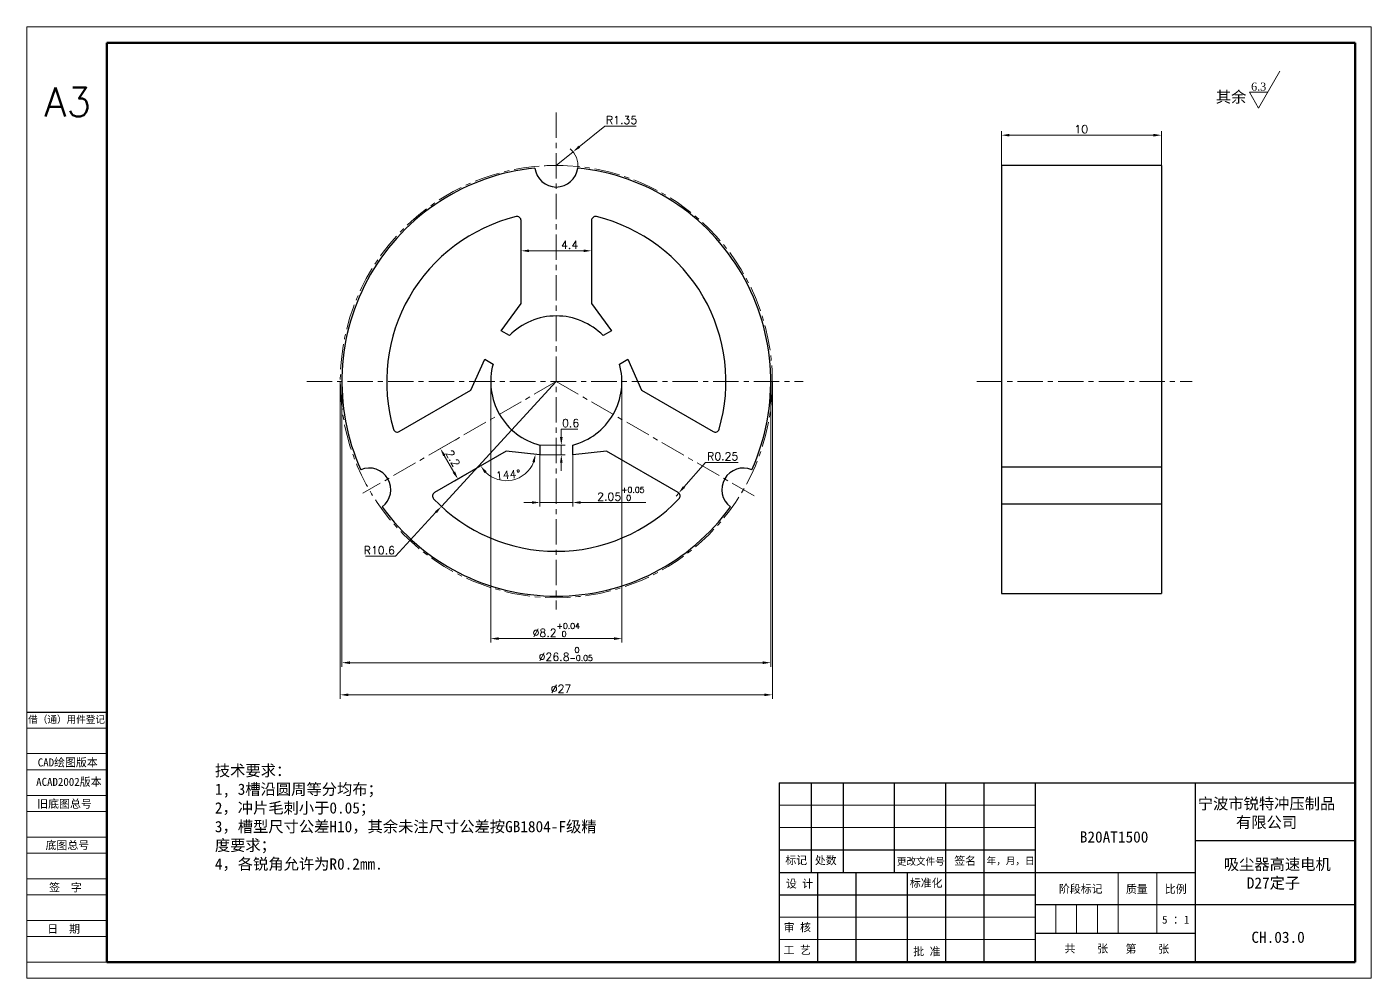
# Model space of a CAD drawing. Header units: millimetres. Extents: x 3565 to 3853, y 1460 to 1604.
# Drawn here: x 3565.7 to 3649.7, y 1544.8 to 1604.2 of the extents above; entities that cross this region are included whole.
import ezdxf

# ---------------------------------------------------------------- set-up
doc = ezdxf.new("R2010")
doc.units = ezdxf.units.MM
doc.linetypes.add('CENTER', pattern=[50.8, 31.75, -6.35, 6.35, -6.35])
for name, color, linetype, lineweight in [('中心线', 1, 'CENTER', 9), ('实线', 7, 'Continuous', 25), ('尺寸标注', 2, 'Continuous', 9), ('引导线', 6, 'Continuous', 9), ('文本', 3, 'Continuous', 15), ('粗实线', 9, 'Continuous', 50)]:
    doc.layers.add(name, color=color, linetype=linetype, lineweight=lineweight)
doc.styles.add('st', font='txt.shx')
doc.styles.get("Standard").update_dxf_attribs({"font": 'simfang.ttf'})
doc.dimstyles.new('st0.2', dxfattribs={"dimscale": 0.2, "dimtxt": 2.5, "dimasz": 2.5, "dimexe": 1.25, "dimexo": 0, "dimtad": 1, "dimtoh": 1, "dimdec": 3, "dimdsep": 46, "dimtxsty": 'st', "dimcen": 0, "dimclrd": 256, "dimclre": 256, "dimclrt": 256, "dimadec": 4, "dimazin": 2, "dimtfac": 1, "dimtdec": 3, "dimtmove": 0, "dimatfit": 1, "dimfxl": 0, "dimlwd": -1, "dimlwe": -1, "dimarcsym": 0})

# ---------------------------------------------------------------- blocks, each defined once
blk = doc.blocks.new('*D7')
at = {"layer": 'Defpoints', "color": 0, "ltscale": 0.2, "transparency": 16777216}
for p in [(3585.402, 1582.036), (3612.202, 1582.036), (3612.202, 1564.482)]:
    blk.add_point(p, dxfattribs=at)
at = {"layer": '尺寸标注', "ltscale": 0.2, "transparency": 16777216}
for p, q in [((3585.402, 1582.036), (3585.402, 1564.232)), ((3612.202, 1582.036), (3612.202, 1564.232)), ((3585.902, 1564.482), (3611.702, 1564.482))]:
    blk.add_line(p, q, dxfattribs=at)
for points in [[(3585.902, 1564.565), (3585.902, 1564.398), (3585.402, 1564.482)], [(3611.702, 1564.565), (3611.702, 1564.398), (3612.202, 1564.482)]]:
    blk.add_solid(points, dxfattribs=at)
at = {"layer": '尺寸标注', "ltscale": 0.2, "transparency": 16777216, "insert": (3599.393, 1565.021), "char_height": 0.5, "attachment_point": 5, "style": 'st'}
blk.add_mtext('%%c26.8{}{\\H0.71x;\\C3;\\S 0^ -0.05;}', dxfattribs=at)
blk = doc.blocks.new('*D8')
at = {"layer": 'Defpoints', "color": 0, "ltscale": 0.2, "transparency": 16777216}
for p in [(3585.302, 1582.036), (3612.302, 1582.036), (3612.302, 1562.475)]:
    blk.add_point(p, dxfattribs=at)
at = {"layer": '尺寸标注', "ltscale": 0.2, "transparency": 16777216}
for p, q in [((3585.302, 1582.036), (3585.302, 1562.225)), ((3612.302, 1582.036), (3612.302, 1562.225)), ((3585.802, 1562.475), (3611.802, 1562.475))]:
    blk.add_line(p, q, dxfattribs=at)
for points in [[(3585.802, 1562.559), (3585.802, 1562.392), (3585.302, 1562.475)], [(3611.802, 1562.559), (3611.802, 1562.392), (3612.302, 1562.475)]]:
    blk.add_solid(points, dxfattribs=at)
at = {"layer": '尺寸标注', "ltscale": 0.2, "transparency": 16777216, "insert": (3599.096, 1562.85), "char_height": 0.5, "attachment_point": 5, "style": 'st'}
blk.add_mtext('%%c27', dxfattribs=at)
blk = doc.blocks.new('*D9')
at = {"layer": 'Defpoints', "color": 0, "ltscale": 0.2, "transparency": 16777216}
for p in [(3599.851, 1596.386), (3598.802, 1595.536)]:
    blk.add_point(p, dxfattribs=at)
at = {"layer": '尺寸标注', "ltscale": 0.2, "transparency": 16777216}
for p, q in [((3600.239, 1596.701), (3601.838, 1597.995)), ((3601.838, 1597.995), (3603.796, 1597.995)), ((3598.802, 1595.536), (3599.851, 1596.386))]:
    blk.add_line(p, q, dxfattribs=at)
blk.add_arc((3598.802, 1595.536), 1.35, 352.88855, 49.60815, dxfattribs=at)
blk.add_solid([(3600.187, 1596.765), (3600.292, 1596.636), (3599.851, 1596.386)], dxfattribs=at)
at = {"layer": '尺寸标注', "ltscale": 0.2, "transparency": 16777216, "insert": (3602.88, 1598.37), "char_height": 0.5, "attachment_point": 5, "style": 'st'}
blk.add_mtext('R1.35', dxfattribs=at)
blk = doc.blocks.new('*D10')
at = {"layer": 'Defpoints', "color": 0, "ltscale": 0.2, "transparency": 16777216}
for p in [(3596.602, 1592.092), (3601.002, 1592.092), (3601.002, 1590.204)]:
    blk.add_point(p, dxfattribs=at)
at = {"layer": '尺寸标注', "ltscale": 0.2, "transparency": 16777216}
for p, q in [((3596.602, 1592.092), (3596.602, 1589.954)), ((3601.002, 1592.092), (3601.002, 1589.954)), ((3597.102, 1590.204), (3600.502, 1590.204))]:
    blk.add_line(p, q, dxfattribs=at)
for points in [[(3597.102, 1590.287), (3597.102, 1590.12), (3596.602, 1590.204)], [(3600.502, 1590.287), (3600.502, 1590.12), (3601.002, 1590.204)]]:
    blk.add_solid(points, dxfattribs=at)
at = {"layer": '尺寸标注', "ltscale": 0.2, "transparency": 16777216, "insert": (3599.637, 1590.579), "char_height": 0.5, "attachment_point": 5, "style": 'st'}
blk.add_mtext('4.4', dxfattribs=at)
blk = doc.blocks.new('*D11')
at = {"layer": 'Defpoints', "color": 0, "ltscale": 0.2, "transparency": 16777216}
for p in [(3598.802, 1582.036), (3591.619, 1574.241)]:
    blk.add_point(p, dxfattribs=at)
at = {"layer": '尺寸标注', "ltscale": 0.2, "transparency": 16777216}
for p, q in [((3598.802, 1582.036), (3591.619, 1574.241)), ((3591.28, 1573.874), (3588.746, 1571.124)), ((3588.746, 1571.124), (3586.871, 1571.124))]:
    blk.add_line(p, q, dxfattribs=at)
blk.add_solid([(3591.218, 1573.93), (3591.341, 1573.817), (3591.619, 1574.241)], dxfattribs=at)
at = {"layer": '尺寸标注', "ltscale": 0.2, "transparency": 16777216, "insert": (3587.746, 1571.499), "char_height": 0.5, "attachment_point": 5, "style": 'st'}
blk.add_mtext('R10.6', dxfattribs=at)
blk = doc.blocks.new('*D12')
at = {"layer": 'Defpoints', "color": 0, "ltscale": 0.2, "transparency": 16777216}
for p in [(3594.702, 1582.036), (3602.902, 1582.036), (3602.902, 1565.986)]:
    blk.add_point(p, dxfattribs=at)
at = {"layer": '尺寸标注', "ltscale": 0.2, "transparency": 16777216}
for p, q in [((3594.702, 1582.036), (3594.702, 1565.736)), ((3602.902, 1582.036), (3602.902, 1565.736)), ((3595.202, 1565.986), (3602.402, 1565.986))]:
    blk.add_line(p, q, dxfattribs=at)
for points in [[(3595.202, 1566.07), (3595.202, 1565.903), (3594.702, 1565.986)], [(3602.402, 1566.07), (3602.402, 1565.903), (3602.902, 1565.986)]]:
    blk.add_solid(points, dxfattribs=at)
at = {"layer": '尺寸标注', "ltscale": 0.2, "transparency": 16777216, "insert": (3598.802, 1566.526), "char_height": 0.5, "attachment_point": 5, "style": 'st'}
blk.add_mtext('%%c8.2{}{\\H0.71x;\\C3;\\S+0.04^  0;}', dxfattribs=at)
blk = doc.blocks.new('*D13')
at = {"layer": 'Defpoints', "color": 0, "ltscale": 0.2, "transparency": 16777216}
for p in [(3597.777, 1577.467), (3599.827, 1577.467), (3599.827, 1574.485)]:
    blk.add_point(p, dxfattribs=at)
at = {"layer": '尺寸标注', "ltscale": 0.2, "transparency": 16777216}
for p, q in [((3597.777, 1577.467), (3597.777, 1574.235)), ((3599.827, 1577.467), (3599.827, 1574.235)), ((3597.277, 1574.485), (3596.777, 1574.485)), ((3597.777, 1574.485), (3599.827, 1574.485)), ((3600.327, 1574.485), (3604.404, 1574.485))]:
    blk.add_line(p, q, dxfattribs=at)
for points in [[(3597.277, 1574.568), (3597.277, 1574.402), (3597.777, 1574.485)], [(3600.327, 1574.568), (3600.327, 1574.402), (3599.827, 1574.485)]]:
    blk.add_solid(points, dxfattribs=at)
at = {"layer": '尺寸标注', "ltscale": 0.2, "transparency": 16777216, "insert": (3602.837, 1575.024), "char_height": 0.5, "attachment_point": 5, "style": 'st'}
blk.add_mtext('2.05{}{\\H0.71x;\\C3;\\S+0.05^  0;}', dxfattribs=at)
blk = doc.blocks.new('*D14')
at = {"layer": 'Defpoints', "color": 0, "ltscale": 0.2, "transparency": 16777216}
for p in [(3597.777, 1578.067), (3597.777, 1577.467), (3599.114, 1577.467)]:
    blk.add_point(p, dxfattribs=at)
at = {"layer": '尺寸标注', "ltscale": 0.2, "transparency": 16777216}
for p, q in [((3599.114, 1578.567), (3599.114, 1579.067)), ((3599.114, 1579.067), (3600.156, 1579.067)), ((3597.777, 1578.067), (3599.364, 1578.067)), ((3599.114, 1577.467), (3599.114, 1578.067)), ((3597.777, 1577.467), (3599.364, 1577.467)), ((3599.114, 1576.967), (3599.114, 1576.467))]:
    blk.add_line(p, q, dxfattribs=at)
for points in [[(3599.031, 1578.567), (3599.197, 1578.567), (3599.114, 1578.067)], [(3599.031, 1576.967), (3599.197, 1576.967), (3599.114, 1577.467)]]:
    blk.add_solid(points, dxfattribs=at)
at = {"layer": '尺寸标注', "ltscale": 0.2, "transparency": 16777216, "insert": (3599.697, 1579.442), "char_height": 0.5, "attachment_point": 5, "style": 'st'}
blk.add_mtext('0.6', dxfattribs=at)
blk = doc.blocks.new('*D15')
at = {"layer": 'Defpoints', "color": 0, "ltscale": 0.2, "transparency": 16777216}
for p in [(3606.449, 1575.075), (3606.285, 1574.887)]:
    blk.add_point(p, dxfattribs=at)
at = {"layer": '尺寸标注', "ltscale": 0.2, "transparency": 16777216}
for p, q in [((3606.778, 1575.452), (3608.117, 1576.991)), ((3608.117, 1576.991), (3610.159, 1576.991)), ((3606.285, 1574.887), (3606.449, 1575.075))]:
    blk.add_line(p, q, dxfattribs=at)
blk.add_solid([(3606.715, 1575.507), (3606.841, 1575.398), (3606.449, 1575.075)], dxfattribs=at)
at = {"layer": '尺寸标注', "ltscale": 0.2, "transparency": 16777216, "insert": (3609.201, 1577.366), "char_height": 0.5, "attachment_point": 5, "style": 'st'}
blk.add_mtext('R0.25', dxfattribs=at)
blk = doc.blocks.new('*D16')
at = {"layer": 'Defpoints', "color": 0, "ltscale": 0.2, "transparency": 16777216}
for p in [(3595.67, 1577.688), (3595.67, 1577.688), (3597.777, 1577.467), (3596.753, 1576.198), (3591.193, 1575.103)]:
    blk.add_point(p, dxfattribs=at)
at = {"layer": '尺寸标注', "ltscale": 0.2, "transparency": 16777216}
blk.add_arc((3595.67, 1577.688), 1.842, 225.60255, 338.39745, dxfattribs=at)
for points in [[(3594.316, 1576.321), (3594.447, 1576.423), (3594.075, 1576.767)], [(3597.302, 1577.03), (3597.463, 1576.99), (3597.502, 1577.496)]]:
    blk.add_solid(points, dxfattribs=at)
at = {"layer": '尺寸标注', "ltscale": 0.2, "transparency": 16777216, "insert": (3595.795, 1576.227), "char_height": 0.5, "attachment_point": 5, "rotation": 4.89785, "style": 'st'}
blk.add_mtext('144°', dxfattribs=at)
blk = doc.blocks.new('*D17')
at = {"layer": 'Defpoints', "color": 0, "ltscale": 0.2, "transparency": 16777216}
for p in [(3592.761, 1578.549), (3592.655, 1575.947), (3593.861, 1576.643)]:
    blk.add_point(p, dxfattribs=at)
at = {"layer": '尺寸标注', "ltscale": 0.2, "transparency": 16777216}
for p, q in [((3592.761, 1578.549), (3591.338, 1577.727)), ((3591.805, 1577.419), (3592.405, 1576.38)), ((3593.861, 1576.643), (3592.438, 1575.822))]:
    blk.add_line(p, q, dxfattribs=at)
for points in [[(3591.877, 1577.461), (3591.733, 1577.378), (3591.555, 1577.852)], [(3592.477, 1576.422), (3592.333, 1576.339), (3592.655, 1575.947)]]:
    blk.add_solid(points, dxfattribs=at)
at = {"layer": '尺寸标注', "ltscale": 0.2, "transparency": 16777216, "insert": (3592.342, 1577.238), "char_height": 0.5, "attachment_point": 5, "rotation": 300, "style": 'st'}
blk.add_mtext('2.2', dxfattribs=at)
blk = doc.blocks.new('*D18')
at = {"layer": 'Defpoints', "color": 0, "ltscale": 0.2, "transparency": 16777216}
for p in [(3636.617, 1597.423), (3626.617, 1595.536), (3636.617, 1595.536)]:
    blk.add_point(p, dxfattribs=at)
at = {"layer": '尺寸标注', "ltscale": 0.2, "transparency": 16777216}
for p, q in [((3626.617, 1595.536), (3626.617, 1597.673)), ((3627.117, 1597.423), (3636.117, 1597.423)), ((3636.617, 1595.536), (3636.617, 1597.673))]:
    blk.add_line(p, q, dxfattribs=at)
for points in [[(3627.117, 1597.506), (3627.117, 1597.339), (3626.617, 1597.423)], [(3636.117, 1597.506), (3636.117, 1597.339), (3636.617, 1597.423)]]:
    blk.add_solid(points, dxfattribs=at)
at = {"layer": '尺寸标注', "ltscale": 0.2, "transparency": 16777216, "insert": (3631.608, 1597.798), "char_height": 0.5, "attachment_point": 5, "style": 'st'}
blk.add_mtext('10', dxfattribs=at)

msp = doc.modelspace()

# ---------------------------------------------------------------- linework, layer by layer
at = {"layer": '中心线', "ltscale": 0.05}
for p, q in [((3598.8016, 1598.8441), (3598.8016, 1567.8009)), ((3583.2068, 1582.0365), (3614.2342, 1582.0365)), ((3598.8016, 1582.0365), (3586.7197, 1575.061)), ((3598.8016, 1582.0365), (3611.2614, 1574.8428)), ((3625.0766, 1582.0365), (3638.5302, 1582.0365))]:
    msp.add_line(p, q, dxfattribs=at)
at = {"layer": '中心线', "ltscale": 0.2}
msp.add_line((3598.2148, 1595.5365), (3599.2242, 1595.5365), dxfattribs=at)
at = {"layer": '中心线', "ltscale": 0.05}
msp.add_circle((3598.8016, 1582.0365), 13.5, dxfattribs=at)
at = {"layer": '实线'}
for p, q in [((3636.6171, 1595.5365), (3626.6171, 1595.5365)), ((3626.6171, 1595.5365), (3626.6171, 1576.6973)), ((3636.6171, 1595.5365), (3636.6171, 1576.6973)), ((3596.6016, 1586.9227), (3596.6016, 1592.0923)), ((3601.0016, 1592.0923), (3601.0016, 1586.9227)), ((3595.3566, 1585.209), (3596.6016, 1586.9227)), ((3601.0016, 1586.9227), (3602.2467, 1585.209)), ((3595.8762, 1584.909), (3595.3566, 1585.209)), ((3602.2467, 1585.209), (3601.7271, 1584.909)), ((3593.47, 1581.4986), (3594.3316, 1583.4337)), ((3594.3316, 1583.4337), (3594.8512, 1583.1337)), ((3602.7521, 1583.1337), (3603.2717, 1583.4337)), ((3603.2717, 1583.4337), (3604.1333, 1581.4986)), ((3588.993, 1578.9138), (3593.47, 1581.4986)), ((3604.1333, 1581.4986), (3608.6103, 1578.9138)), ((3595.67, 1577.6881), (3591.193, 1575.1033)), ((3597.7766, 1577.4667), (3595.67, 1577.6881)), ((3597.7766, 1578.0667), (3597.7766, 1577.4667)), ((3599.8266, 1577.4667), (3599.8266, 1578.0667)), ((3601.9333, 1577.6881), (3599.8266, 1577.4667)), ((3606.4103, 1575.1033), (3601.9333, 1577.6881)), ((3636.6171, 1576.6973), (3626.6171, 1576.6973)), ((3626.6171, 1576.6973), (3626.6171, 1574.377)), ((3636.6171, 1576.6973), (3636.6171, 1574.377)), ((3636.6171, 1574.377), (3626.6171, 1574.377)), ((3626.6171, 1574.377), (3626.6171, 1568.8036)), ((3636.6171, 1574.377), (3636.6171, 1568.8036)), ((3626.6171, 1568.8036), (3636.6171, 1568.8036)), ((3565.7191, 1561.3855), (3570.7191, 1561.3855)), ((3570.7191, 1545.7855), (3570.7191, 1556.9855)), ((3570.7191, 1556.9855), (3570.7191, 1545.7855)), ((3612.7191, 1556.9855), (3648.7191, 1556.9855)), ((3612.7228, 1556.9855), (3612.7228, 1545.7855)), ((3614.7228, 1556.9855), (3614.7228, 1551.3855)), ((3616.7228, 1556.9855), (3616.7228, 1551.3855)), ((3619.9228, 1556.9855), (3619.9228, 1551.3855)), ((3623.1228, 1556.9855), (3623.1228, 1545.7855)), ((3625.5228, 1556.9855), (3625.5228, 1545.7855)), ((3628.7228, 1556.9855), (3628.7228, 1545.7855)), ((3638.7191, 1556.9855), (3638.7191, 1545.7855)), ((3638.7191, 1553.3855), (3648.7191, 1553.3855)), ((3612.7191, 1552.7855), (3628.7228, 1552.7855)), ((3612.7191, 1551.3855), (3628.7228, 1551.3855)), ((3615.1228, 1551.3855), (3615.1228, 1545.7855)), ((3617.5228, 1551.3855), (3617.5228, 1545.7855)), ((3620.7228, 1551.3855), (3620.7228, 1545.7855)), ((3628.7228, 1551.3855), (3638.7191, 1551.3855)), ((3612.7191, 1549.9855), (3628.7228, 1549.9855)), ((3628.7228, 1549.3855), (3648.7191, 1549.3855)), ((3628.7228, 1547.5855), (3638.7191, 1547.5855)), ((3612.7191, 1545.7855), (3648.7191, 1545.7855))]:
    msp.add_line(p, q, dxfattribs=at)
for centre, radius, start, end in [((3598.8016, 1582.0365), 13.4, 95.737515, 204.262485), ((3598.8016, 1595.5365), 1.35, 187.111447, 352.888553), ((3598.8016, 1582.0365), 13.4, 335.737515, 84.262485), ((3598.8016, 1582.0365), 10.6, 103.692736, 196.307264), ((3596.3516, 1592.0923), 0.25, 0, 103.692736), ((3601.2516, 1592.0923), 0.25, 76.307264, 180), ((3598.8016, 1582.0365), 10.6, 343.692736, 76.307264), ((3598.8016, 1582.0365), 4.1, 44.477512, 135.522488), ((3598.8016, 1582.0365), 4.1, 164.477512, 255.522488), ((3598.8016, 1582.0365), 4.1, 284.477512, 15.522488), ((3588.868, 1579.1303), 0.25, 196.307264, 300), ((3608.7353, 1579.1303), 0.25, 240, 343.692736), ((3587.1103, 1575.2865), 1.35, 307.111447, 112.888553), ((3610.493, 1575.2865), 1.35, 67.111447, 232.888553), ((3591.318, 1574.8868), 0.25, 120, 223.692736), ((3606.2853, 1574.8868), 0.25, 316.307264, 60), ((3598.8016, 1582.0365), 13.4, 215.737515, 324.262485), ((3598.8016, 1582.0365), 10.6, 223.692736, 316.307264)]:
    msp.add_arc(centre, radius, start, end, dxfattribs=at)
at = {"layer": '引导线'}
for p, q in [((3565.7191, 1604.1855), (3649.7191, 1604.1855)), ((3565.7191, 1544.7855), (3565.7191, 1604.1855)), ((3649.7191, 1544.7855), (3649.7191, 1604.1855)), ((3570.7191, 1560.3855), (3565.7191, 1560.3855)), ((3570.7191, 1558.8176), (3565.7191, 1558.8176)), ((3570.7191, 1557.7855), (3565.7191, 1557.7855)), ((3570.7191, 1556.1855), (3565.7191, 1556.1855)), ((3570.7191, 1555.1855), (3565.7191, 1555.1855)), ((3612.7191, 1555.5855), (3628.7228, 1555.5855)), ((3612.7191, 1554.1855), (3628.7228, 1554.1855)), ((3570.7191, 1553.5855), (3565.7191, 1553.5855)), ((3570.7191, 1552.5855), (3565.7191, 1552.5855)), ((3570.7191, 1550.9855), (3565.7191, 1550.9855)), ((3570.7191, 1549.9855), (3565.7191, 1549.9855)), ((3570.7191, 1548.3855), (3565.7191, 1548.3855)), ((3612.7191, 1548.5855), (3628.7228, 1548.5855)), ((3570.7191, 1547.3855), (3565.7191, 1547.3855)), ((3612.7191, 1547.1855), (3628.7228, 1547.1855)), ((3570.7191, 1545.7855), (3565.7191, 1545.7855)), ((3565.7191, 1544.7855), (3649.7191, 1544.7855))]:
    msp.add_line(p, q, dxfattribs=at)
at = {"layer": '文本'}
for p, q in [((3642.6915, 1599.1103), (3644.0217, 1601.4143)), ((3643.2734, 1600.1183), (3642.1095, 1600.1183)), ((3642.1095, 1600.1183), (3642.6915, 1599.1103))]:
    msp.add_line(p, q, dxfattribs=at)
at = {"layer": '文本', "ltscale": 0.2}
for p, q in [((3633.9191, 1551.3855), (3633.9191, 1547.5855)), ((3636.3191, 1551.3855), (3636.3191, 1547.5855)), ((3630.0191, 1549.3855), (3630.0191, 1547.5855)), ((3631.3191, 1549.3855), (3631.3191, 1547.5855)), ((3632.6191, 1549.3855), (3632.6191, 1547.5855))]:
    msp.add_line(p, q, dxfattribs=at)
at = {"layer": '粗实线'}
for p, q in [((3570.7191, 1545.7855), (3570.7191, 1603.1855)), ((3570.7191, 1603.1855), (3648.7191, 1603.1855)), ((3648.7191, 1545.7855), (3648.7191, 1603.1855)), ((3570.7191, 1545.7855), (3648.7191, 1545.7855))]:
    msp.add_line(p, q, dxfattribs=at)

# ---------------------------------------------------------------- texts
at = {"layer": '实线', "ltscale": 0.2, "insert": (3566.8074, 1600.3966), "char_height": 1.8, "width": 5, "attachment_point": 1, "style": 'st'}
msp.add_mtext('A3', dxfattribs=at)
at = {"layer": '实线', "char_height": 0.7, "attachment_point": 5}
for s, insert, width in [('宁波市锐特冲压制品\\P有限公司', (3643.1834, 1555.0571), 12.63596), ('B20AT1500', (3633.6576, 1553.594), 7.8742), (' 吸尘器高速电机\\PD27定子', (3643.619, 1551.2699), 12.63596), ('CH.03.0', (3643.9067, 1547.3304), 9.2005)]:
    msp.add_mtext(s, dxfattribs=dict(at, insert=insert, width=width))
at = {"layer": '文本'}
for s, insert, char_height, width, attachment_point in [('其余', (3640.9652, 1599.3833), 0.7, 12.63596, 8), ('{\\fTimes New Roman|b0|i0|c0|p18;6.3}', (3642.2213, 1600.7073), 0.5, 2.92, 1), ('技术要求：\\P1, 3槽沿圆周等分均布；\\P2，冲片毛刺小于0.05；\\P3，槽型尺寸公差H10，其余未注尺寸公差按GB1804-F级精度要求；\\P4，各锐角允许为R0.2mm.\\P   ', (3577.4648, 1554.1958), 0.7, 23.880809, 4)]:
    msp.add_mtext(s, dxfattribs=dict(at, insert=insert, char_height=char_height, width=width, attachment_point=attachment_point))
at = {"layer": '文本', "ltscale": 0.2, "attachment_point": 5}
for s, insert, char_height, width in [('借（通）用件登记', (3568.2016, 1560.9067), 0.44, 10.22572), ('CAD绘图版本', (3568.2726, 1558.2245), 0.5, 15.159404), ('ACAD2002版本', (3568.3412, 1557.0102), 0.5, 11.701904), ('旧底图总号', (3568.0706, 1555.6375), 0.5, 13.237686), ('底图总号', (3568.2492, 1553.051), 0.5, 2.90232), ('标记', (3613.7959, 1552.1172), 0.5, 2.90232), ('处数', (3615.6399, 1552.1129), 0.5, 2.90232), ('更改文件号', (3621.5793, 1552.0466), 0.44, 6.437633), ('签名', (3624.3523, 1552.0785), 0.5, 2.90232), ('年，月，日', (3627.1908, 1552.0742), 0.44, 2.90232), ('签  字', (3568.1271, 1550.4189), 0.5, 2.90232), ('设 计', (3614.0004, 1550.6535), 0.5, 2.90232), ('标准化', (3621.9133, 1550.699), 0.5, 2.90232), ('阶段标记', (3631.5745, 1550.328), 0.5, 2.90232), ('质量', (3635.077, 1550.3164), 0.5, 2.90232), ('比例', (3637.5112, 1550.3164), 0.5, 2.90232), ('日  期', (3568.0155, 1547.8313), 0.5, 2.90232), ('审 核', (3613.8638, 1547.9254), 0.5, 2.90232), ('5 ：1', (3637.5085, 1548.4292), 0.5, 2.90232), ('工 艺', (3613.8558, 1546.5158), 0.5, 2.90232), ('批 准', (3621.9588, 1546.4226), 0.5, 2.90232), ('共    张', (3631.9205, 1546.6016), 0.5, 2.90232), ('第    张', (3635.7338, 1546.5836), 0.5, 2.90232)]:
    msp.add_mtext(s, dxfattribs=dict(at, insert=insert, char_height=char_height, width=width))

# ---------------------------------------------------------------- dimensions: what is measured, and where the dimension line sits
at = {"layer": '尺寸标注', "ltscale": 0.2}
for center, mpoint, picture, middle in [((3598.8016, 1595.5365), (3599.8508, 1596.386), '*D9', (3602.8798, 1597.9952)), ((3598.8016, 1582.0365), (3591.6186, 1574.2414), '*D11', (3587.7457, 1571.1237)), ((3606.2853, 1574.8868), (3606.4494, 1575.0753), '*D15', (3609.2008, 1576.9909))]:
    dim = msp.add_radius_dim(center=center, mpoint=mpoint, dimstyle='st0.2', dxfattribs=at)
    dim.commit()
    dim.dimension.update_dxf_attribs({"geometry": picture, "text_midpoint": middle, "dimtype": 164})
for base, p1, p2, picture, middle in [((3636.6171, 1597.4226), (3626.6171, 1595.5365), (3636.6171, 1595.5365), '*D18', (3631.6083, 1597.4226)), ((3601.0016, 1590.2037), (3596.6016, 1592.0923), (3601.0016, 1592.0923), '*D10', (3599.6371, 1590.2037))]:
    dim = msp.add_linear_dim(base=base, p1=p1, p2=p2, dimstyle='st0.2', dxfattribs=at)
    dim.commit()
    dim.dimension.update_dxf_attribs({"geometry": picture, "text_midpoint": middle, "dimtype": 160})
dim = msp.add_linear_dim(base=(3612.3016, 1562.4753), p1=(3585.3016, 1582.0365), p2=(3612.3016, 1582.0365), text='%%c<>', dimstyle='st0.2', dxfattribs=at)
dim.commit()
dim.dimension.update_dxf_attribs({"geometry": '*D8', "text_midpoint": (3599.096, 1562.4753), "dimtype": 160})
for base, p1, p2, text, override, picture, middle in [((3612.2016, 1564.4817), (3585.4016, 1582.0365), (3612.2016, 1582.0365), '%%c<>{}{\\H0.71x;\\C3;\\S 0^ -0.05;}', {"dimtp": 0, "dimtm": 0.05, "dimtdec": 3, "dimtzin": 8}, '*D7', (3599.3927, 1564.4817)), ((3602.9016, 1565.9865), (3594.7016, 1582.0365), (3602.9016, 1582.0365), '%%c<>{}{\\H0.71x;\\C3;\\S+0.04^  0;}', {"dimtp": 0.04, "dimtm": 0, "dimtdec": 3, "dimtzin": 8}, '*D12', (3598.8016, 1565.9865)), ((3599.8266, 1574.4849), (3597.7766, 1577.4667), (3599.8266, 1577.4667), '<>{}{\\H0.71x;\\C3;\\S+0.05^  0;}', {"dimtp": 0.05, "dimtm": 0, "dimtdec": 3, "dimtzin": 8}, '*D13', (3602.8367, 1574.4849))]:
    dim = msp.add_linear_dim(base=base, p1=p1, p2=p2, text=text, dimstyle='st0.2', override=override, dxfattribs=at)
    dim.commit()
    dim.dimension.update_dxf_attribs({"geometry": picture, "text_midpoint": middle, "dimtype": 160})
for base, p1, p2, angle, picture, middle, dimtype in [((3599.1141, 1577.4667), (3597.7766, 1578.0667), (3597.7766, 1577.4667), 90, '*D14', (3599.6974, 1579.0667), 160), ((3592.6548, 1575.9472), (3592.7607, 1578.5487), (3593.8607, 1576.6435), 300, '*D17', (3592.0176, 1577.0508), 161)]:
    dim = msp.add_linear_dim(base=base, p1=p1, p2=p2, angle=angle, dimstyle='st0.2', dxfattribs=at)
    dim.commit()
    dim.dimension.update_dxf_attribs({"geometry": picture, "text_midpoint": middle, "dimtype": dimtype})
dim = msp.add_angular_dim_2l(base=(3596.752591, 1576.198035), line1=((3595.670014, 1577.688074), (3591.193033, 1575.103288)), line2=((3597.776649, 1577.466658), (3595.670014, 1577.688074)), dimstyle='st0.2', dxfattribs=at)
dim.commit()
dim.dimension.update_dxf_attribs({"geometry": '*D16', "text_midpoint": (3595.827265, 1575.85301), "dimtype": 162})

doc.saveas('drawing.dxf')
